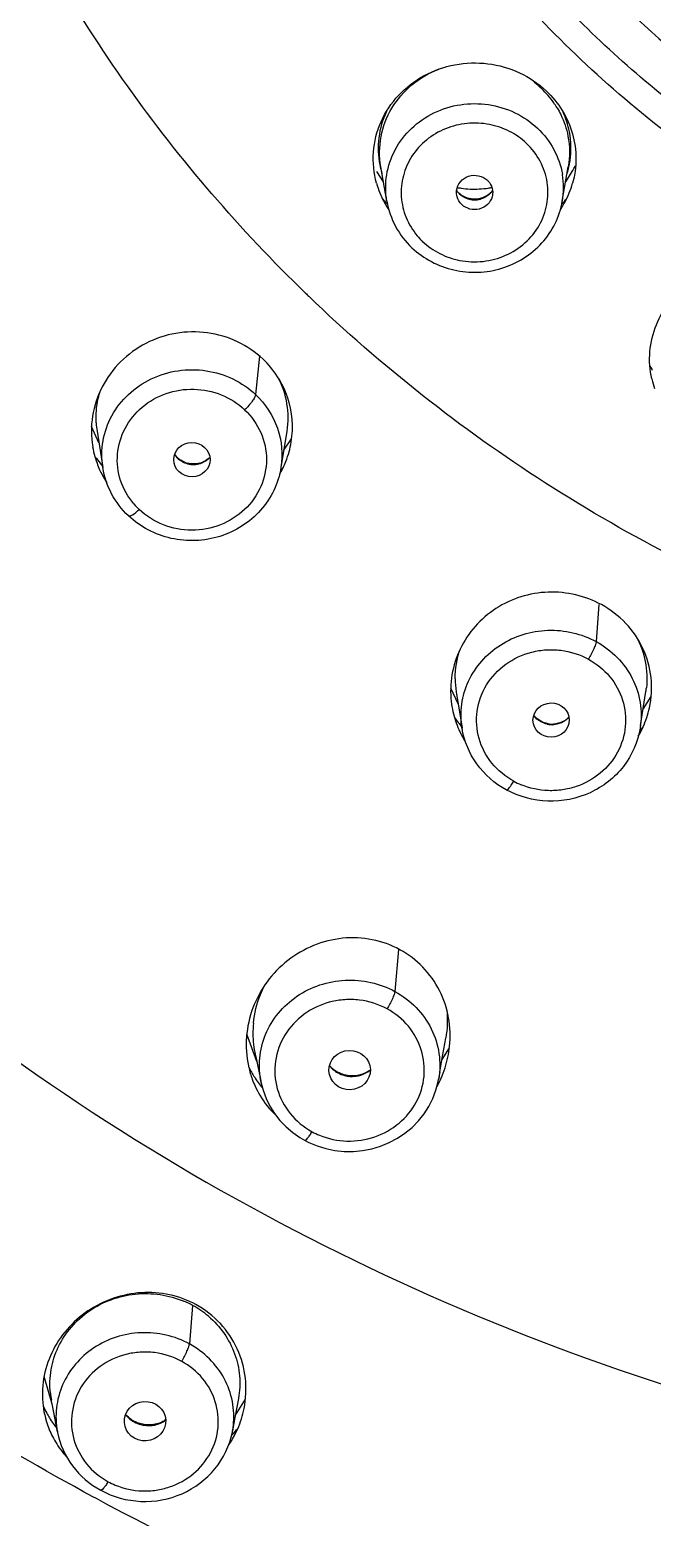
# Model space of a CAD drawing. Header units: millimetres. Extents: x 19741 to 22117, y -10160 to -6800.
# Drawn here: x 20966.36 to 20978.37, y -8202.63 to -8173.92 of the extents above; entities that cross this region are included whole.
import ezdxf

# ---------------------------------------------------------------- set-up
doc = ezdxf.new("R2010")
doc.units = ezdxf.units.MM

msp = doc.modelspace()

# ---------------------------------------------------------------- linework, layer by layer
at = {"linetype": 'Continuous'}
for p, q in [((20973.18, -8176.85), (20973.056, -8176.653)), ((20973.246, -8177.227), (20973.13, -8176.562)), ((20976.632, -8177.227), (20976.747, -8176.562)), ((20976.697, -8176.85), (20976.822, -8176.653)), ((20970.789, -8180.219), (20970.714, -8180.959)), ((20967.689, -8181.887), (20967.547, -8181.573)), ((20967.654, -8181.667), (20967.765, -8182.369)), ((20971.315, -8181.662), (20971.203, -8182.369)), ((20971.256, -8182.033), (20971.404, -8181.816)), ((20977.335, -8185.009), (20977.285, -8185.726)), ((20974.622, -8186.93), (20974.479, -8186.627)), ((20974.585, -8186.694), (20974.697, -8187.399)), ((20978.141, -8187.348), (20978.245, -8186.69)), ((20978.191, -8187.031), (20978.346, -8186.785)), ((20978.134, -8187.393), (20978.134, -8187.395)), ((20973.472, -8191.671), (20973.401, -8192.479)), ((20970.737, -8193.833), (20970.543, -8193.305)), ((20974.312, -8193.79), (20974.453, -8193.565)), ((20974.328, -8193.698), (20974.364, -8193.49)), ((20974.364, -8193.49), (20974.384, -8193.377)), ((20970.737, -8193.831), (20970.751, -8193.898)), ((20970.751, -8193.898), (20970.781, -8194.05)), ((20974.27, -8194.032), (20974.328, -8193.698)), ((20974.27, -8194.032), (20974.245, -8194.175)), ((20969.499, -8198.538), (20969.437, -8199.281)), ((20966.789, -8200.443), (20966.634, -8199.91)), ((20966.778, -8200.385), (20966.775, -8200.368)), ((20966.794, -8200.471), (20966.778, -8200.385)), ((20966.889, -8200.977), (20966.794, -8200.471)), ((20970.381, -8200.333), (20970.315, -8200.701)), ((20970.323, -8200.657), (20970.518, -8200.346)), ((20970.315, -8200.701), (20970.267, -8200.962)), ((20966.889, -8200.977), (20966.891, -8200.989)), ((20970.265, -8200.986), (20970.269, -8200.963)), ((20967.642, -8202.267), (20967.575, -8202.232)), ((20967.642, -8202.268), (20967.575, -8202.232))]:
    msp.add_line(p, q, dxfattribs=at)
for points in [[(20970.707, -8193.698), (20970.723, -8193.767), (20970.737, -8193.831)], [(20970.781, -8194.05), (20970.799, -8194.14), (20970.821, -8194.246)], [(20971.659, -8195.352), (20971.741, -8195.394), (20971.902, -8195.461), (20972.07, -8195.513), (20972.245, -8195.548), (20972.422, -8195.566), (20972.601, -8195.567), (20972.779, -8195.55), (20972.955, -8195.516), (20973.126, -8195.464), (20973.292, -8195.396), (20973.449, -8195.313), (20973.596, -8195.214), (20973.732, -8195.102), (20973.854, -8194.978), (20973.963, -8194.843), (20974.056, -8194.698), (20974.133, -8194.545), (20974.193, -8194.385), (20974.236, -8194.22), (20974.245, -8194.175)], [(20970.821, -8194.246), (20970.858, -8194.386), (20970.916, -8194.543), (20970.99, -8194.693), (20971.08, -8194.836), (20971.184, -8194.969), (20971.302, -8195.092), (20971.431, -8195.203), (20971.57, -8195.299), (20971.659, -8195.352)]]:
    msp.add_lwpolyline(points, dxfattribs=at)
for centre, radius, start, end in [((20975.002, -8176.362), 1.795, 46.626, 52.6613), ((20975.024, -8176.337), 1.762, 35.0109, 46.6176), ((20975.061, -8176.31), 1.716, 31.0256, 34.9693), ((20975.104, -8176.212), 1.695, 11.0376, 24.5971), ((20975.12, -8176.206), 1.679, 351.8662, 10.9143), ((20974.758, -8176.202), 1.679, 190.9989, 196.9972), ((20975.126, -8176.204), 1.673, 343.3387, 351.7848), ((20975.092, -8175.564), 2.044, 327.7995, 328.9508), ((20975.095, -8175.565), 2.041, 328.9505, 331.491), ((20974.764, -8176.399), 1.782, 195.5998, 201.9198), ((20974.937, -8175.224), 1.769, 259.2003, 261.6681), ((20974.941, -8175.226), 1.767, 278.4944, 280.8203), ((20975.107, -8176.965), 1.548, 350.2431, 9.4989), ((20975.11, -8176.397), 1.785, 338.0408, 344.2715), ((20974.774, -8176.394), 1.793, 201.9212, 208.1719), ((20974.834, -8175.847), 2.136, 218.3093, 220.5513), ((20974.795, -8176.383), 1.817, 208.1816, 212.3374), ((20974.838, -8175.844), 2.14, 220.551, 222.3464), ((20974.896, -8176.794), 0.38, 216.6182, 226.6469), ((20974.938, -8175.211), 1.783, 261.6768, 267.2841), ((20974.939, -8175.199), 1.794, 267.2806, 272.8913), ((20974.939, -8176.759), 0.443, 260.1217, 268.294), ((20974.939, -8176.761), 0.441, 268.3266, 284.603), ((20974.94, -8175.213), 1.78, 272.8879, 278.4849), ((20975.042, -8175.845), 2.138, 317.5909, 318.9636), ((20975.045, -8175.847), 2.135, 318.9638, 319.5686), ((20975.049, -8175.851), 2.129, 319.5679, 321.6834), ((20975.099, -8176.393), 1.798, 331.3929, 338.0396), ((20974.818, -8176.369), 1.843, 212.3305, 213.6764), ((20975.065, -8176.373), 1.837, 326.4208, 327.7219), ((20975.082, -8176.383), 1.818, 327.7179, 331.3864), ((20974.874, -8177.014), 1.363, 220.2804, 226.5994), ((20991.94, -8158.087), 29.12, 225.9103, 226.0742), ((20980.111, -8179.437), 2.035, 208.4992, 211.0436), ((20980.094, -8180.269), 1.779, 192.6143, 198.8391), ((20969.29, -8181.412), 1.656, 183.1535, 188.923), ((20969.35, -8181.668), 1.805, 189.4755, 195.6991), ((20969.493, -8181.891), 0.41, 213.5378, 226.5777), ((20969.48, -8181.884), 0.401, 215.1709, 226.6509), ((20969.573, -8181.567), 1.854, 338.4234, 344.4776), ((20969.61, -8181.577), 1.815, 344.4772, 350.6401), ((20969.35, -8181.668), 1.805, 195.7005, 204.227), ((20969.404, -8180.963), 2.144, 214.4844, 219.9321), ((20969.335, -8181.674), 1.789, 204.2359, 208.1617), ((20969.515, -8181.86), 0.449, 243.2194, 259.3761), ((20969.516, -8181.834), 0.463, 248.8099, 255.9549), ((20969.516, -8181.852), 0.457, 259.4073, 267.3833), ((20969.516, -8181.857), 0.452, 267.4039, 283.4811), ((20969.517, -8181.863), 0.445, 283.5324, 291.6268), ((20969.523, -8181.847), 0.45, 283.9625, 291.2322), ((20969.548, -8181.557), 1.881, 330.1109, 338.414), ((20969.609, -8180.931), 2.182, 316.4965, 318.2424), ((20969.345, -8181.668), 1.8, 208.1736, 213.2749), ((20969.492, -8182.11), 1.48, 220.3919, 226.1432), ((20976.253, -8186.432), 1.688, 180.1324, 189.0311), ((20976.623, -8186.438), 1.642, 351.1871, 353.6544), ((20976.316, -8186.678), 1.839, 186.4068, 192.5662), ((20976.504, -8186.61), 1.851, 341.5946, 347.6907), ((20976.323, -8186.677), 1.846, 192.5687, 203.8758), ((20976.312, -8185.994), 2.128, 213.9365, 217.4127), ((20976.32, -8185.988), 2.138, 217.4122, 220.2928), ((20976.47, -8186.598), 1.887, 335.586, 341.5955), ((20976.304, -8186.684), 1.826, 203.8982, 205.2333), ((20976.313, -8186.68), 1.836, 205.2398, 211.0211), ((20976.438, -8186.875), 0.455, 257.5406, 273.5324), ((20976.439, -8186.842), 0.476, 260.2898, 272.6149), ((20976.454, -8186.591), 1.905, 329.6604, 335.5873), ((20976.528, -8185.954), 2.182, 317.1102, 320.078), ((20976.319, -8186.676), 1.844, 211.0186, 212.2519), ((20976.437, -8187.036), 1.572, 241.8504, 247.4077), ((20972.636, -8193.28), 1.974, 174.4781, 186.456), ((20972.595, -8193.284), 1.933, 186.4794, 192.3686), ((20972.429, -8193.327), 2.039, 342.0641, 353.9746), ((20972.459, -8193.512), 1.926, 192.1217, 192.9051), ((20972.445, -8193.515), 1.913, 192.8981, 200.1649), ((20972.504, -8192.954), 2.161, 207.3069, 212.922), ((20972.412, -8193.527), 1.878, 200.1741, 204.5522), ((20972.475, -8192.973), 2.126, 212.918, 219.8988), ((20972.386, -8193.312), 2.085, 331.1934, 336.1631), ((20972.393, -8193.315), 2.077, 336.1613, 342.0648), ((20972.402, -8193.532), 1.866, 204.5615, 210.5539), ((20972.392, -8193.537), 1.855, 210.567, 226.1898), ((20972.497, -8193.915), 1.448, 241.3918, 247.6751), ((20968.615, -8200.169), 1.855, 61.535, 67.2785), ((20968.617, -8200.144), 1.832, 55.4013, 61.2164), ((20968.625, -8200.133), 1.819, 49.5574, 55.4072), ((20968.391, -8200.253), 1.792, 187.2923, 191.7864), ((20968.478, -8199.632), 2.047, 204.4716, 208.873), ((20968.391, -8200.059), 1.645, 185.9482, 190.8061), ((20968.397, -8200.251), 1.798, 191.7866, 196.1287), ((20968.395, -8200.252), 1.797, 196.1322, 205.8437), ((20968.489, -8199.626), 2.061, 208.8755, 211.7662), ((20968.5, -8199.619), 2.074, 211.7639, 212.5661), ((20968.51, -8199.613), 2.086, 212.5688, 216.2259), ((20968.648, -8200.274), 0.583, 241.4389, 255.4895), ((20968.601, -8200.147), 1.929, 336.3552, 342.4716), ((20968.618, -8200.153), 1.91, 342.4713, 348.5924), ((20968.405, -8200.246), 1.808, 205.8647, 210.8039), ((20968.518, -8199.607), 2.095, 216.2244, 218.3244), ((20968.65, -8200.264), 0.594, 255.5042, 269.3853), ((20968.65, -8200.271), 0.587, 269.4021, 272.9088), ((20968.599, -8200.146), 1.931, 327.8208, 336.3499), ((20968.605, -8199.426), 2.309, 315.4561, 315.9859), ((20968.608, -8199.429), 2.305, 315.9851, 319.9771), ((20968.752, -8200.687), 1.542, 349.69, 353.6494), ((20968.433, -8200.229), 1.841, 210.8273, 222.1351), ((20968.589, -8200.14), 1.943, 325.5543, 327.8133), ((20968.611, -8200.545), 1.581, 241.9851, 247.4783)]:
    msp.add_arc(centre, radius, start, end, dxfattribs=at)
for centre, major_axis, ratio in [((20969.485, -8182.214), (0.35, 0.003), 0.945511), ((20976.416, -8187.242), (0.35, 0.003), 0.945966), ((20972.529, -8193.997), (0.4, 0.011), 0.947067), ((20968.581, -8200.774), (0.4, 0.024), 0.948578)]:
    msp.add_ellipse(centre, major_axis=major_axis, ratio=ratio, dxfattribs=at)
for points, knots in [([(21024.322, -8210.31), (21027.778, -8208.399), (21034.312, -8203.932), (21042.582, -8195.521), (21048.972, -8185.738), (21053.225, -8174.957), (21055.176, -8163.594), (21054.746, -8152.088), (21051.952, -8140.885), (21046.906, -8130.418), (21039.806, -8121.087), (21030.93, -8113.248), (21020.619, -8107.196), (21009.267, -8103.154), (20997.305, -8101.275), (20985.186, -8101.628), (20973.371, -8104.197), (20965.953, -8107.343), (20962.447, -8109.243)], [0, 0, 0, 0, 0.063059, 0.125441, 0.187164, 0.248341, 0.309174, 0.36992, 0.430848, 0.492201, 0.554154, 0.616784, 0.680067, 0.743881, 0.808029, 0.872266, 0.936332, 1, 1, 1, 1]), ([(20971.678, -8179.003), (20970.415, -8177.78), (20968.116, -8175.109), (20965.481, -8170.559), (20963.759, -8165.629), (20963.011, -8160.483), (20963.263, -8155.294), (20964.506, -8150.235), (20966.696, -8145.477), (20968.731, -8142.62), (20969.872, -8141.293)], [0, 0, 0, 0, 0.126732, 0.252256, 0.37682, 0.500802, 0.624663, 0.748884, 0.87389, 1, 1, 1, 1]), ([(20950.099, -8147.413), (20949.59, -8148.992), (20948.766, -8152.212), (20948.132, -8157.15), (20948.112, -8162.127), (20948.9, -8168.719), (20951.418, -8176.745), (20956.699, -8185.417), (20963.949, -8192.69), (20972.769, -8198.175), (20982.675, -8201.585), (20989.658, -8202.355), (20993.147, -8202.355)], [0, 0, 0, 0, 0.061272, 0.122397, 0.183469, 0.244587, 0.367105, 0.490819, 0.6161, 0.742973, 0.87113, 1, 1, 1, 1]), ([(20975.016, -8150.917), (20974.285, -8152.349), (20973.194, -8155.411), (20972.831, -8160.261), (20973.763, -8165.043), (20975.932, -8169.446), (20979.19, -8173.189), (20983.328, -8176.039), (20988.077, -8177.822), (20991.458, -8178.225), (20993.147, -8178.225)], [0, 0, 0, 0, 0.122878, 0.245062, 0.367446, 0.490869, 0.615895, 0.742673, 0.870915, 1, 1, 1, 1]), ([(20991.433, -8216.606), (20987.332, -8216.495), (20981.179, -8215.728), (20973.28, -8213.534), (20965.683, -8210.596), (20956.85, -8205.572), (20949.244, -8198.907), (20944.129, -8192.781), (20939.729, -8186.227), (20935.589, -8177.269), (20933.049, -8165.769), (20933.053, -8157.922), (20933.475, -8154.063)], [0, 0, 0, 0, 0.128621, 0.192791, 0.256745, 0.383633, 0.509158, 0.571464, 0.633428, 0.756283, 0.878292, 1, 1, 1, 1]), ([(20990.023, -8216.174), (20986.013, -8215.975), (20980.01, -8215.099), (20972.322, -8212.808), (20964.941, -8209.806), (20956.377, -8204.762), (20949.018, -8198.153), (20944.073, -8192.111), (20939.819, -8185.662), (20935.819, -8176.874), (20933.359, -8165.613), (20933.354, -8157.934), (20933.756, -8154.155)], [0, 0, 0, 0, 0.128635, 0.19279, 0.256725, 0.383569, 0.509059, 0.571354, 0.633313, 0.75619, 0.878242, 1, 1, 1, 1]), ([(20934.168, -8154.188), (20933.761, -8157.961), (20933.761, -8165.627), (20936.221, -8176.872), (20941.033, -8187.41), (20947.991, -8196.801), (20956.802, -8204.662), (20967.101, -8210.674), (20978.458, -8214.596), (20986.43, -8215.713), (20990.432, -8215.886)], [0, 0, 0, 0, 0.121821, 0.243933, 0.366866, 0.491007, 0.616541, 0.743419, 0.871379, 1, 1, 1, 1]), ([(20934.476, -8154.225), (20934.065, -8157.98), (20934.052, -8165.612), (20936.485, -8176.81), (20941.264, -8187.307), (20948.184, -8196.664), (20956.953, -8204.497), (20967.208, -8210.489), (20978.518, -8214.399), (20986.459, -8215.512), (20990.445, -8215.684)], [0, 0, 0, 0, 0.121789, 0.243869, 0.366776, 0.490906, 0.616444, 0.743343, 0.871338, 1, 1, 1, 1]), ([(20973.208, -8154.133), (20972.805, -8155.564), (20972.343, -8158.535), (20972.741, -8163.024), (20973.963, -8166.591), (20975.427, -8169.221), (20977.207, -8171.69), (20979.978, -8174.386), (20983.3, -8176.402), (20986.192, -8177.558), (20989.215, -8178.398), (20991.578, -8178.655), (20993.147, -8178.655)], [0, 0, 0, 0, 0.122048, 0.243995, 0.366571, 0.428397, 0.490582, 0.615931, 0.742833, 0.806876, 0.871163, 1, 1, 1, 1]), ([(20993.147, -8179.198), (20991.701, -8179.198), (20988.808, -8178.92), (20984.648, -8177.682), (20980.835, -8175.675), (20977.527, -8172.978), (20974.861, -8169.701), (20972.951, -8165.978), (20971.876, -8161.966), (20971.749, -8159.203), (20971.833, -8157.838)], [0, 0, 0, 0, 0.12854, 0.256521, 0.383499, 0.509156, 0.633398, 0.756358, 0.878388, 1, 1, 1, 1]), ([(20993.147, -8180.812), (20991.607, -8180.812), (20988.526, -8180.517), (20984.094, -8179.207), (20980.027, -8177.08), (20976.492, -8174.222), (20973.634, -8170.747), (20971.573, -8166.796), (20970.394, -8162.531), (20970.231, -8159.59), (20970.306, -8158.136)], [0, 0, 0, 0, 0.128519, 0.256488, 0.383463, 0.509128, 0.633388, 0.756365, 0.878402, 1, 1, 1, 1]), ([(20993.147, -8180.296), (20991.887, -8180.296), (20989.365, -8180.094), (20985.692, -8179.194), (20982.229, -8177.721), (20979.077, -8175.718), (20976.326, -8173.24), (20974.054, -8170.358), (20972.328, -8167.154), (20971.572, -8164.855), (20971.301, -8163.688)], [0, 0, 0, 0, 0.127865, 0.255353, 0.382118, 0.5079, 0.632543, 0.756017, 0.878426, 1, 1, 1, 1]), ([(20973.534, -8167.68), (20974.403, -8169.438), (20976.694, -8172.74), (20981.404, -8176.535), (20987.034, -8178.936), (20991.111, -8179.482), (20993.147, -8179.482)], [0, 0, 0, 0, 0.244863, 0.493582, 0.745767, 1, 1, 1, 1]), ([(20973.048, -8176.878), (20972.994, -8176.685), (20972.953, -8176.276), (20973.103, -8175.677), (20973.449, -8175.157), (20973.951, -8174.772), (20974.555, -8174.559), (20975.199, -8174.54), (20975.816, -8174.716), (20976.171, -8174.955), (20976.322, -8175.099)], [0, 0, 0, 0, 0.121187, 0.242703, 0.365848, 0.491224, 0.618505, 0.746623, 0.874182, 1, 1, 1, 1]), ([(20973.13, -8176.562), (20973.097, -8176.371), (20973.1, -8175.972), (20973.314, -8175.412), (20973.71, -8174.952), (20974.064, -8174.748), (20974.253, -8174.675)], [0, 0, 0, 0, 0.245645, 0.492829, 0.744106, 1, 1, 1, 1]), ([(20976.322, -8175.099), (20976.557, -8175.321), (20976.917, -8175.895), (20976.915, -8176.575), (20976.829, -8176.881)], [0, 0, 0, 0, 0.503727, 1, 1, 1, 1]), ([(20973.237, -8175.496), (20973.163, -8175.655), (20973.064, -8175.996), (20973.076, -8176.352), (20973.11, -8176.523)], [0, 0, 0, 0, 0.501049, 1, 1, 1, 1]), ([(20973.246, -8177.227), (20973.217, -8177.06), (20973.215, -8176.713), (20973.383, -8176.219), (20973.705, -8175.799), (20974.146, -8175.496), (20974.664, -8175.337), (20975.208, -8175.336), (20975.726, -8175.493), (20976.024, -8175.697), (20976.152, -8175.818)], [0, 0, 0, 0, 0.121004, 0.242678, 0.366118, 0.491716, 0.619041, 0.747027, 0.874376, 1, 1, 1, 1]), ([(20976.532, -8175.426), (20976.557, -8175.468), (20976.65, -8175.639), (20976.714, -8175.826), (20976.741, -8175.969)], [0, 0, 0, 0, 0.251701, 1, 1, 1, 1]), ([(20975.227, -8175.746), (20975.086, -8175.718), (20974.793, -8175.704), (20974.371, -8175.808), (20973.999, -8176.027), (20973.714, -8176.344), (20973.543, -8176.728), (20973.503, -8177.143), (20973.598, -8177.551), (20973.745, -8177.79), (20973.834, -8177.895)], [0, 0, 0, 0, 0.12888, 0.257357, 0.3843, 0.509157, 0.632103, 0.754039, 0.87622, 1, 1, 1, 1]), ([(20975.94, -8176.11), (20975.843, -8176.018), (20975.619, -8175.861), (20975.36, -8175.772), (20975.227, -8175.746)], [0, 0, 0, 0, 0.496747, 1, 1, 1, 1]), ([(20976.152, -8175.818), (20976.277, -8175.936), (20976.491, -8176.212), (20976.605, -8176.542), (20976.633, -8176.71)], [0, 0, 0, 0, 0.503608, 1, 1, 1, 1]), ([(20974.651, -8178.368), (20974.799, -8178.397), (20975.104, -8178.41), (20975.544, -8178.293), (20975.924, -8178.051), (20976.205, -8177.707), (20976.357, -8177.296), (20976.364, -8176.859), (20976.225, -8176.443), (20976.046, -8176.21), (20975.94, -8176.11)], [0, 0, 0, 0, 0.1289, 0.257304, 0.384042, 0.508577, 0.631237, 0.753121, 0.875659, 1, 1, 1, 1]), ([(20974.591, -8177.02), (20974.598, -8176.959), (20974.652, -8176.837), (20974.819, -8176.728), (20975.019, -8176.717), (20975.14, -8176.779), (20975.186, -8176.823)], [0, 0, 0, 0, 0.243039, 0.49336, 0.74818, 1, 1, 1, 1]), ([(20975.186, -8176.823), (20975.2, -8176.836), (20975.25, -8176.892), (20975.28, -8176.965), (20975.287, -8177.02)], [0, 0, 0, 0, 0.253929, 1, 1, 1, 1]), ([(20973.246, -8177.227), (20973.275, -8177.396), (20973.391, -8177.728), (20973.606, -8178.006), (20973.731, -8178.124)], [0, 0, 0, 0, 0.497643, 1, 1, 1, 1]), ([(20973.731, -8178.124), (20973.843, -8178.23), (20974.097, -8178.412), (20974.537, -8178.574), (20975.006, -8178.618), (20975.47, -8178.54), (20975.895, -8178.345), (20976.252, -8178.047), (20976.511, -8177.667), (20976.606, -8177.375), (20976.632, -8177.227)], [0, 0, 0, 0, 0.124906, 0.250943, 0.377508, 0.503991, 0.629729, 0.754287, 0.877642, 1, 1, 1, 1]), ([(20974.892, -8177.185), (20974.867, -8177.182), (20974.774, -8177.165), (20974.686, -8177.118), (20974.635, -8177.07)], [0, 0, 0, 0, 0.262419, 1, 1, 1, 1]), ([(20974.863, -8177.195), (20974.843, -8177.192), (20974.763, -8177.172), (20974.689, -8177.128), (20974.644, -8177.086)], [0, 0, 0, 0, 0.253802, 1, 1, 1, 1]), ([(20975.277, -8177.142), (20975.262, -8177.198), (20975.197, -8177.304), (20975.033, -8177.392), (20974.846, -8177.392), (20974.735, -8177.332), (20974.691, -8177.291)], [0, 0, 0, 0, 0.2439, 0.494739, 0.748956, 1, 1, 1, 1]), ([(20975.286, -8177.021), (20975.279, -8177.031), (20975.246, -8177.071), (20975.204, -8177.104), (20975.17, -8177.124)], [0, 0, 0, 0, 0.240355, 1, 1, 1, 1]), ([(20973.937, -8178.004), (20974.035, -8178.096), (20974.259, -8178.254), (20974.518, -8178.342), (20974.651, -8178.368)], [0, 0, 0, 0, 0.496747, 1, 1, 1, 1]), ([(20978.358, -8180.657), (20978.32, -8180.485), (20978.295, -8180.125), (20978.423, -8179.599), (20978.702, -8179.129), (20979.111, -8178.756), (20979.613, -8178.507), (20980.169, -8178.403), (20980.733, -8178.452), (20981.087, -8178.585), (20981.25, -8178.674)], [0, 0, 0, 0, 0.121156, 0.242637, 0.365478, 0.490242, 0.616875, 0.744723, 0.872821, 1, 1, 1, 1]), ([(20993.147, -8187.556), (20992.65, -8187.556), (20991.657, -8187.53), (20990.171, -8187.425), (20988.692, -8187.255), (20986.737, -8186.929), (20984.329, -8186.351), (20980.6, -8185.075), (20976.222, -8182.837), (20973.135, -8180.407), (20971.738, -8179.061)], [0, 0, 0, 0, 0.063166, 0.12633, 0.189451, 0.252524, 0.378435, 0.50397, 0.753232, 1, 1, 1, 1]), ([(20970.857, -8180.276), (20970.712, -8180.139), (20970.374, -8179.909), (20969.787, -8179.736), (20969.169, -8179.746), (20968.584, -8179.942), (20968.087, -8180.303), (20967.726, -8180.795), (20967.536, -8181.368), (20967.537, -8181.771), (20967.57, -8181.965)], [0, 0, 0, 0, 0.124215, 0.249996, 0.376622, 0.503228, 0.629109, 0.753848, 0.877377, 1, 1, 1, 1]), ([(20971.401, -8181.872), (20971.448, -8181.587), (20971.4, -8180.983), (20971.068, -8180.476), (20970.857, -8180.276)], [0, 0, 0, 0, 0.498274, 1, 1, 1, 1]), ([(20967.765, -8182.367), (20967.738, -8182.199), (20967.741, -8181.848), (20967.916, -8181.352), (20968.244, -8180.932), (20968.692, -8180.629), (20969.214, -8180.471), (20969.763, -8180.472), (20970.285, -8180.632), (20970.585, -8180.837), (20970.714, -8180.959)], [0, 0, 0, 0, 0.120997, 0.242699, 0.366181, 0.491803, 0.619124, 0.747093, 0.874411, 1, 1, 1, 1]), ([(20971.145, -8180.627), (20971.227, -8180.785), (20971.34, -8181.128), (20971.341, -8181.489), (20971.314, -8181.664)], [0, 0, 0, 0, 0.502349, 1, 1, 1, 1]), ([(20967.637, -8181.503), (20967.628, -8181.346), (20967.647, -8181.133), (20967.703, -8180.93), (20967.72, -8180.88)], [0, 0, 0, 0, 0.747927, 1, 1, 1, 1]), ([(20968.365, -8183.069), (20968.252, -8182.937), (20968.076, -8182.63), (20968.015, -8182.103), (20968.165, -8181.593), (20968.504, -8181.175), (20968.979, -8180.906), (20969.523, -8180.823), (20970.062, -8180.932), (20970.372, -8181.131), (20970.502, -8181.252)], [0, 0, 0, 0, 0.123077, 0.244624, 0.366587, 0.490646, 0.617274, 0.745543, 0.873691, 1, 1, 1, 1]), ([(20970.714, -8180.959), (20970.712, -8180.978), (20970.691, -8181.023), (20970.625, -8181.125), (20970.556, -8181.202), (20970.502, -8181.252)], [0, 0, 0, 0, 0.156651, 0.396255, 1, 1, 1, 1]), ([(20970.714, -8180.959), (20970.901, -8181.136), (20971.196, -8181.581), (20971.243, -8182.115), (20971.203, -8182.365)], [0, 0, 0, 0, 0.503921, 1, 1, 1, 1]), ([(20970.502, -8181.252), (20970.632, -8181.377), (20970.848, -8181.676), (20970.96, -8182.214), (20970.846, -8182.753), (20970.523, -8183.206), (20970.045, -8183.505), (20969.484, -8183.61), (20968.923, -8183.507), (20968.601, -8183.303), (20968.466, -8183.178)], [0, 0, 0, 0, 0.12368, 0.245425, 0.367165, 0.49084, 0.617193, 0.745401, 0.873627, 1, 1, 1, 1]), ([(20968.26, -8183.298), (20968.13, -8183.175), (20967.91, -8182.888), (20967.793, -8182.544), (20967.765, -8182.369)], [0, 0, 0, 0, 0.502398, 1, 1, 1, 1]), ([(20971.203, -8182.369), (20971.179, -8182.52), (20971.085, -8182.818), (20970.824, -8183.207), (20970.464, -8183.514), (20970.032, -8183.715), (20969.559, -8183.797), (20969.081, -8183.754), (20968.633, -8183.59), (20968.374, -8183.405), (20968.26, -8183.298)], [0, 0, 0, 0, 0.122348, 0.245643, 0.37019, 0.495921, 0.622419, 0.749011, 0.875075, 1, 1, 1, 1]), ([(20969.348, -8182.265), (20969.335, -8182.26), (20969.283, -8182.237), (20969.235, -8182.204), (20969.205, -8182.176)], [0, 0, 0, 0, 0.256613, 1, 1, 1, 1]), ([(20969.832, -8182.171), (20969.822, -8182.181), (20969.779, -8182.22), (20969.727, -8182.25), (20969.686, -8182.266)], [0, 0, 0, 0, 0.243082, 1, 1, 1, 1]), ([(20968.26, -8183.298), (20968.267, -8183.304), (20968.298, -8183.302), (20968.368, -8183.263), (20968.426, -8183.216), (20968.466, -8183.177)], [0, 0, 0, 0, 0.113496, 0.32318, 1, 1, 1, 1]), ([(20977.385, -8185.013), (20977.077, -8184.845), (20976.354, -8184.674), (20975.473, -8184.952), (20974.934, -8185.415), (20974.64, -8185.858), (20974.479, -8186.36), (20974.469, -8186.712), (20974.488, -8186.884)], [0, 0, 0, 0, 0.250738, 0.502128, 0.627863, 0.752633, 0.876572, 1, 1, 1, 1]), ([(20978.313, -8187.004), (20978.354, -8186.814), (20978.376, -8186.418), (20978.215, -8185.845), (20977.878, -8185.351), (20977.559, -8185.108), (20977.385, -8185.013)], [0, 0, 0, 0, 0.248879, 0.497097, 0.746959, 1, 1, 1, 1]), ([(20974.696, -8187.395), (20974.672, -8187.244), (20974.669, -8186.931), (20974.802, -8186.482), (20975.062, -8186.085), (20975.548, -8185.668), (20976.347, -8185.419), (20977.004, -8185.573), (20977.285, -8185.726)], [0, 0, 0, 0, 0.121599, 0.243713, 0.367272, 0.492736, 0.746092, 1, 1, 1, 1]), ([(20977.285, -8185.726), (20977.283, -8185.746), (20977.269, -8185.795), (20977.223, -8185.909), (20977.173, -8186.001), (20977.135, -8186.064)], [0, 0, 0, 0, 0.160292, 0.403128, 1, 1, 1, 1]), ([(20977.285, -8185.726), (20977.433, -8185.807), (20977.705, -8186.012), (20978.003, -8186.422), (20978.159, -8186.898), (20978.159, -8187.232), (20978.134, -8187.393)], [0, 0, 0, 0, 0.255075, 0.506054, 0.753673, 1, 1, 1, 1]), ([(20978.059, -8185.63), (20978.14, -8185.781), (20978.258, -8186.106), (20978.273, -8186.452), (20978.255, -8186.62)], [0, 0, 0, 0, 0.503111, 1, 1, 1, 1]), ([(20975.695, -8188.422), (20975.536, -8188.333), (20975.247, -8188.099), (20974.99, -8187.608), (20974.951, -8187.06), (20975.139, -8186.541), (20975.521, -8186.133), (20975.95, -8185.935), (20976.32, -8185.877), (20976.696, -8185.887), (20976.97, -8185.976), (20977.134, -8186.064)], [0, 0, 0, 0, 0.125416, 0.248221, 0.369654, 0.491803, 0.616299, 0.743356, 0.807778, 0.872288, 1, 1, 1, 1]), ([(20977.134, -8186.064), (20977.289, -8186.15), (20977.569, -8186.375), (20977.826, -8186.843), (20977.883, -8187.37), (20977.726, -8187.878), (20977.384, -8188.292), (20976.986, -8188.512), (20976.635, -8188.596), (20976.272, -8188.617), (20976, -8188.557), (20975.833, -8188.488)], [0, 0, 0, 0, 0.125536, 0.248528, 0.370073, 0.492104, 0.616259, 0.742972, 0.807298, 0.871822, 1, 1, 1, 1]), ([(20976.215, -8187.262), (20976.202, -8187.254), (20976.151, -8187.223), (20976.107, -8187.181), (20976.08, -8187.146)], [0, 0, 0, 0, 0.258383, 1, 1, 1, 1]), ([(20976.697, -8187.239), (20976.681, -8187.251), (20976.608, -8187.294), (20976.524, -8187.315), (20976.461, -8187.318)], [0, 0, 0, 0, 0.24299, 1, 1, 1, 1]), ([(20976.699, -8187.246), (20976.649, -8187.282), (20976.569, -8187.317), (20976.487, -8187.328), (20976.466, -8187.329)], [0, 0, 0, 0, 0.746158, 1, 1, 1, 1]), ([(20975.551, -8188.588), (20975.33, -8188.467), (20974.937, -8188.126), (20974.736, -8187.644), (20974.697, -8187.399)], [0, 0, 0, 0, 0.503901, 1, 1, 1, 1]), ([(20978.134, -8187.395), (20978.091, -8187.661), (20977.862, -8188.182), (20977.191, -8188.704), (20976.352, -8188.871), (20975.794, -8188.72), (20975.551, -8188.588)], [0, 0, 0, 0, 0.245192, 0.49459, 0.747429, 1, 1, 1, 1]), ([(20975.551, -8188.588), (20975.558, -8188.591), (20975.582, -8188.576), (20975.61, -8188.545), (20975.652, -8188.49), (20975.68, -8188.447), (20975.695, -8188.422)], [0, 0, 0, 0, 0.096717, 0.303418, 0.614157, 1, 1, 1, 1]), ([(20973.498, -8191.673), (20973.331, -8191.582), (20972.966, -8191.451), (20972.197, -8191.416), (20971.267, -8191.796), (20970.678, -8192.603), (20970.511, -8193.349), (20970.536, -8193.732), (20970.575, -8193.917)], [0, 0, 0, 0, 0.125172, 0.251099, 0.501506, 0.750977, 0.875826, 1, 1, 1, 1]), ([(20974.457, -8193.541), (20974.476, -8193.357), (20974.464, -8192.982), (20974.286, -8192.449), (20973.96, -8191.99), (20973.661, -8191.762), (20973.498, -8191.673)], [0, 0, 0, 0, 0.250318, 0.499872, 0.749516, 1, 1, 1, 1]), ([(20970.672, -8193.09), (20970.69, -8192.901), (20970.752, -8192.649), (20970.857, -8192.418), (20970.886, -8192.361)], [0, 0, 0, 0, 0.748431, 1, 1, 1, 1]), ([(20970.82, -8194.239), (20970.787, -8194.085), (20970.768, -8193.765), (20970.885, -8193.298), (20971.136, -8192.882), (20971.5, -8192.552), (20971.947, -8192.332), (20972.441, -8192.239), (20972.942, -8192.282), (20973.256, -8192.4), (20973.401, -8192.479)], [0, 0, 0, 0, 0.121201, 0.24283, 0.365674, 0.490404, 0.617085, 0.744873, 0.872897, 1, 1, 1, 1]), ([(20973.251, -8192.815), (20973.087, -8192.726), (20972.811, -8192.638), (20972.434, -8192.629), (20972.063, -8192.688), (20971.633, -8192.888), (20971.25, -8193.297), (20971.06, -8193.817), (20971.097, -8194.368), (20971.354, -8194.86), (20971.642, -8195.098), (20971.803, -8195.186)], [0, 0, 0, 0, 0.127664, 0.19214, 0.25653, 0.383613, 0.508123, 0.630276, 0.751739, 0.874544, 1, 1, 1, 1]), ([(20973.401, -8192.479), (20973.399, -8192.499), (20973.384, -8192.547), (20973.339, -8192.661), (20973.289, -8192.753), (20973.251, -8192.815)], [0, 0, 0, 0, 0.159021, 0.40691, 1, 1, 1, 1]), ([(20973.401, -8192.479), (20973.551, -8192.561), (20973.827, -8192.769), (20974.125, -8193.187), (20974.278, -8193.671), (20974.274, -8194.009), (20974.246, -8194.172)], [0, 0, 0, 0, 0.25523, 0.506021, 0.753476, 1, 1, 1, 1]), ([(20971.946, -8195.255), (20972.113, -8195.323), (20972.476, -8195.399), (20973.021, -8195.315), (20973.499, -8195.049), (20973.843, -8194.634), (20973.998, -8194.124), (20973.942, -8193.596), (20973.686, -8193.127), (20973.406, -8192.9), (20973.251, -8192.815)], [0, 0, 0, 0, 0.128056, 0.256443, 0.383348, 0.507681, 0.629878, 0.751567, 0.874539, 1, 1, 1, 1]), ([(20972.294, -8194.037), (20972.279, -8194.029), (20972.222, -8193.995), (20972.172, -8193.95), (20972.14, -8193.912)], [0, 0, 0, 0, 0.256828, 1, 1, 1, 1]), ([(20972.652, -8194.105), (20972.621, -8194.108), (20972.499, -8194.114), (20972.374, -8194.081), (20972.294, -8194.037)], [0, 0, 0, 0, 0.252202, 1, 1, 1, 1]), ([(20972.636, -8194.116), (20972.664, -8194.113), (20972.769, -8194.094), (20972.869, -8194.044), (20972.93, -8193.993)], [0, 0, 0, 0, 0.254974, 1, 1, 1, 1]), ([(20972.917, -8193.999), (20972.899, -8194.013), (20972.818, -8194.066), (20972.724, -8194.096), (20972.652, -8194.105)], [0, 0, 0, 0, 0.242392, 1, 1, 1, 1]), ([(20967.575, -8202.232), (20965.659, -8201.196), (20961.965, -8198.889), (20958.594, -8196.133), (20957.011, -8194.658)], [0, 0, 0, 0, 0.501706, 1, 1, 1, 1]), ([(20971.66, -8195.351), (20971.666, -8195.354), (20971.691, -8195.34), (20971.72, -8195.307), (20971.761, -8195.252), (20971.789, -8195.21), (20971.803, -8195.186)], [0, 0, 0, 0, 0.098142, 0.311172, 0.631659, 1, 1, 1, 1]), ([(20969.562, -8198.523), (20969.403, -8198.436), (20969.056, -8198.308), (20968.325, -8198.255), (20967.43, -8198.561), (20966.813, -8199.269), (20966.599, -8199.951), (20966.591, -8200.307), (20966.613, -8200.48)], [0, 0, 0, 0, 0.126516, 0.253917, 0.506675, 0.755199, 0.878134, 1, 1, 1, 1]), ([(20966.754, -8200.23), (20966.738, -8200.08), (20966.749, -8199.772), (20966.889, -8199.332), (20967.144, -8198.941), (20967.496, -8198.626), (20967.921, -8198.409), (20968.39, -8198.301), (20968.873, -8198.31), (20969.185, -8198.396), (20969.331, -8198.458)], [0, 0, 0, 0, 0.121053, 0.242786, 0.365819, 0.490482, 0.616841, 0.744474, 0.872471, 1, 1, 1, 1]), ([(20970.491, -8200.531), (20970.529, -8200.339), (20970.547, -8199.941), (20970.389, -8199.365), (20970.056, -8198.865), (20969.737, -8198.618), (20969.562, -8198.523)], [0, 0, 0, 0, 0.24844, 0.497254, 0.747516, 1, 1, 1, 1]), ([(20969.804, -8198.749), (20969.918, -8198.846), (20970.12, -8199.068), (20970.326, -8199.464), (20970.423, -8199.896), (20970.409, -8200.191), (20970.383, -8200.334)], [0, 0, 0, 0, 0.254231, 0.504845, 0.75282, 1, 1, 1, 1]), ([(20969.437, -8199.281), (20969.156, -8199.128), (20968.497, -8198.977), (20967.699, -8199.234), (20967.221, -8199.659), (20966.969, -8200.061), (20966.848, -8200.515), (20966.86, -8200.827), (20966.889, -8200.977)], [0, 0, 0, 0, 0.253991, 0.50732, 0.632742, 0.756238, 0.878328, 1, 1, 1, 1]), ([(20969.287, -8199.618), (20969.325, -8199.555), (20969.374, -8199.464), (20969.42, -8199.35), (20969.435, -8199.301), (20969.437, -8199.281)], [0, 0, 0, 0, 0.594385, 0.837684, 1, 1, 1, 1]), ([(20970.284, -8200.857), (20970.302, -8200.703), (20970.289, -8200.386), (20970.127, -8199.938), (20969.838, -8199.552), (20969.578, -8199.359), (20969.437, -8199.281)], [0, 0, 0, 0, 0.24624, 0.493934, 0.744991, 1, 1, 1, 1]), ([(20969.287, -8199.618), (20969.125, -8199.532), (20968.855, -8199.444), (20968.485, -8199.434), (20968.12, -8199.49), (20967.697, -8199.685), (20967.322, -8200.087), (20967.136, -8200.598), (20967.174, -8201.138), (20967.426, -8201.622), (20967.711, -8201.853), (20967.868, -8201.941)], [0, 0, 0, 0, 0.127721, 0.192235, 0.25666, 0.38371, 0.5082, 0.630343, 0.751768, 0.874578, 1, 1, 1, 1]), ([(20968.005, -8202.006), (20968.169, -8202.074), (20968.438, -8202.133), (20968.795, -8202.112), (20969.141, -8202.029), (20969.532, -8201.813), (20969.87, -8201.404), (20970.023, -8200.904), (20969.968, -8200.385), (20969.715, -8199.924), (20969.439, -8199.703), (20969.287, -8199.618)], [0, 0, 0, 0, 0.128175, 0.192703, 0.257026, 0.383731, 0.507878, 0.629906, 0.751448, 0.874451, 1, 1, 1, 1]), ([(20968.363, -8200.771), (20968.347, -8200.763), (20968.29, -8200.728), (20968.238, -8200.682), (20968.206, -8200.644)], [0, 0, 0, 0, 0.257576, 1, 1, 1, 1]), ([(20968.648, -8200.845), (20968.573, -8200.844), (20968.474, -8200.824), (20968.384, -8200.783), (20968.363, -8200.771)], [0, 0, 0, 0, 0.753434, 1, 1, 1, 1]), ([(20968.975, -8200.75), (20968.952, -8200.766), (20968.852, -8200.822), (20968.735, -8200.846), (20968.648, -8200.845)], [0, 0, 0, 0, 0.240228, 1, 1, 1, 1]), ([(20968.68, -8200.857), (20968.707, -8200.856), (20968.813, -8200.843), (20968.917, -8200.799), (20968.981, -8200.752)], [0, 0, 0, 0, 0.254739, 1, 1, 1, 1]), ([(20966.891, -8200.989), (20966.937, -8201.221), (20967.139, -8201.672), (20967.514, -8201.991), (20967.725, -8202.107)], [0, 0, 0, 0, 0.496213, 1, 1, 1, 1]), ([(20967.725, -8202.107), (20967.96, -8202.235), (20968.5, -8202.383), (20969.315, -8202.231), (20969.976, -8201.739), (20970.214, -8201.242), (20970.265, -8200.986)], [0, 0, 0, 0, 0.25243, 0.50519, 0.754678, 1, 1, 1, 1]), ([(20967.868, -8201.941), (20967.853, -8201.965), (20967.826, -8202.009), (20967.783, -8202.064), (20967.755, -8202.095), (20967.731, -8202.11), (20967.725, -8202.107)], [0, 0, 0, 0, 0.384862, 0.696313, 0.903276, 1, 1, 1, 1]), ([(20979.956, -8207.036), (20977.812, -8206.498), (20973.596, -8205.162), (20969.578, -8203.312), (20967.642, -8202.268)], [0, 0, 0, 0, 0.501204, 1, 1, 1, 1])]:
    msp.add_open_spline(points, degree=3, knots=knots, dxfattribs=at)
for points in [[(20976.741, -8175.969), (20976.779, -8176.163), (20976.781, -8176.367), (20976.747, -8176.562)], [(20974.6, -8177.141), (20974.59, -8177.102), (20974.586, -8177.06), (20974.591, -8177.02)], [(20974.691, -8177.291), (20974.649, -8177.251), (20974.616, -8177.197), (20974.6, -8177.141)], [(20975.065, -8177.17), (20975.009, -8177.185), (20974.95, -8177.19), (20974.892, -8177.185)], [(20975.213, -8177.105), (20975.166, -8177.144), (20975.109, -8177.172), (20975.05, -8177.188)], [(20975.17, -8177.124), (20975.138, -8177.144), (20975.102, -8177.159), (20975.065, -8177.17)], [(20975.287, -8177.025), (20975.266, -8177.055), (20975.241, -8177.082), (20975.213, -8177.105)], [(20975.287, -8177.02), (20975.291, -8177.061), (20975.288, -8177.103), (20975.277, -8177.142)], [(20969.313, -8182.26), (20969.276, -8182.242), (20969.241, -8182.217), (20969.211, -8182.189)], [(20969.632, -8182.283), (20969.558, -8182.302), (20969.477, -8182.301), (20969.403, -8182.283)], [(20969.832, -8182.175), (20969.79, -8182.219), (20969.737, -8182.255), (20969.681, -8182.277)], [(20974.565, -8186.436), (20974.565, -8186.247), (20974.596, -8186.056), (20974.658, -8185.878)], [(20976.221, -8187.275), (20976.166, -8187.245), (20976.116, -8187.201), (20976.079, -8187.15)], [(20976.359, -8187.311), (20976.309, -8187.303), (20976.26, -8187.286), (20976.215, -8187.262)], [(20976.339, -8187.319), (20976.298, -8187.31), (20976.258, -8187.295), (20976.221, -8187.275)], [(20976.761, -8187.185), (20976.742, -8187.205), (20976.72, -8187.224), (20976.697, -8187.239)], [(20976.762, -8187.188), (20976.743, -8187.209), (20976.721, -8187.229), (20976.699, -8187.246)], [(20974.404, -8192.846), (20974.421, -8193.022), (20974.414, -8193.203), (20974.383, -8193.377)], [(20972.14, -8193.916), (20972.183, -8193.97), (20972.239, -8194.016), (20972.3, -8194.05)], [(20972.3, -8194.05), (20972.341, -8194.072), (20972.384, -8194.089), (20972.429, -8194.1)], [(20972.429, -8194.1), (20972.496, -8194.118), (20972.567, -8194.123), (20972.636, -8194.116)], [(20968.204, -8200.649), (20968.249, -8200.705), (20968.306, -8200.752), (20968.369, -8200.787)]]:
    msp.add_open_spline(points, degree=3, dxfattribs=at)

doc.saveas('drawing.dxf')
